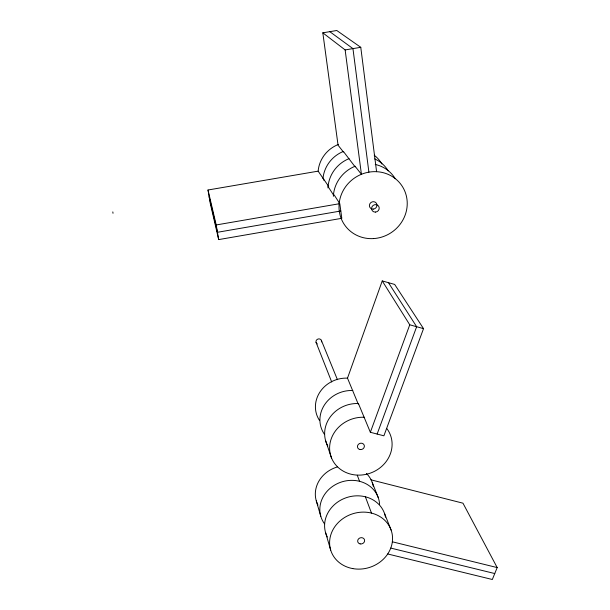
<?xml version="1.0" encoding="UTF-8"?>
<svg xmlns="http://www.w3.org/2000/svg" width="610" height="610" viewBox="0 0 610 610"><rect width="100%" height="100%" fill="white"/><g stroke="black" fill="none" stroke-linecap="round" stroke-linejoin="round"><path stroke-width="0.91" d="M113.01 213.294L112.82 211.914M358.428 403.546L358.238 404.079L347.502 378.154L382.241 280.928L394.678 284.435L423.531 328.63L383.888 435.814L370.354 432.284L358.428 403.546A30.79 27.938 -20.6 0 0 330.124 417.118A30.79 27.938 -20.6 0 0 327.806 446.001M370.354 432.284L409.76 324.802L382.241 280.928M377.132 434.053L416.653 326.716L388.463 282.682M370.949 479.826L462.975 503.189L497.18 567.574L492.331 579.5L387.716 553.979M208.002 190L210.229 203.221L218.677 239.593L341.813 218.311L339.8 203.656L216.214 224.953L208.002 190L318.138 171.151A31.087 29.753 -36.9 0 1 338.443 144.425M318.138 171.151L328.683 186.454L328.058 186.561L333.449 194.918L334.089 194.811L339.328 202.916M340.807 210.991L217.45 232.288L209.116 196.626M322.964 178.646A31.918 30.485 -36.4 0 1 343.369 151.425L343.445 152.027L338.062 145.195L322.82 32.826L336.773 30.5L360.769 47.313L376.583 171.692M322.82 32.826L345.138 49.928L360.769 47.313M390.766 548.077L494.748 573.545M392.352 541.802L497.18 567.574M409.76 324.802L423.531 328.63M329.796 31.667L352.954 48.617L368.897 172.15M343.369 151.425L355.142 166.873L355.058 166.24A33.718 32.048 -35.5 0 0 333.35 196.321M355.058 166.24L361.417 174.292L345.138 49.928M321.325 340.258L337.429 379.679M372.245 482.487L378.208 497.516M384.475 513.33L391.109 530.082M316.071 342.393L331.71 381.997M357.277 475.251L359.549 481.305M365.367 496.784L371.498 513.101M325.61 440.687L331.565 458.064M316.27 500.833L320.807 516.327M325.58 532.629L330.689 550.075M216.214 224.953L218.677 239.593M323.575 178.539L323.811 180.24M375.234 164.448A33.718 32.048 -35.5 0 1 395.265 178.745M374.738 158.913A32.795 31.247 -35.9 0 1 388.189 170.838M327.966 187.926A32.795 31.247 -35.9 0 1 349.05 158.63M374.212 155.207A31.918 30.485 -36.4 0 1 381.852 163.983M327.334 537.013A31.003 27.511 -18.4 0 1 346.327 497.676A31.003 27.511 -18.4 0 1 385.512 517.166M324.482 523.792A30.21 26.931 -18.4 0 1 340.647 482.274A30.21 26.931 -18.4 0 1 379.595 504.325M366.404 473.444A29.463 26.375 -18.4 0 1 373.244 486.162M317.955 505.034A29.463 26.375 -18.4 0 1 337.277 466.978M317.352 343.933A2.852 2.653 -20.9 0 1 316.216 340.601A2.852 2.653 -20.9 0 1 319.625 338.977A2.852 2.653 -20.9 0 1 321.569 341.92M319.487 420.412A29.272 26.764 -20.6 0 1 320.006 391.948A29.272 26.764 -20.6 0 1 347.502 378.154M324.528 434.419A30.012 27.336 -20.6 0 1 324.398 405.009A30.012 27.336 -20.6 0 1 352.824 390.53M386.946 428.685A31.606 28.563 -20.5 0 1 371.604 472.651A31.606 28.563 -20.5 0 1 329.827 451.545A31.606 28.563 -20.5 0 1 364.33 417.255M375.508 212.089A3.889 3.683 -34.9 0 0 378.65 206.218A3.889 3.683 -34.9 0 0 372.031 206.737A3.889 3.683 -34.9 0 0 375.508 212.089M373.602 238.579A34.701 32.894 -35 0 0 402.417 186.561A34.701 32.894 -35 0 0 343.331 190.297A34.701 32.894 -35 0 0 373.602 238.579M373.297 209.108A3.858 3.652 -35 0 0 376.416 203.29A3.858 3.652 -35 0 0 369.851 203.801A3.858 3.652 -35 0 0 373.297 209.108M352.809 568.604A31.834 28.113 -18.4 0 0 391.521 531.325A31.834 28.113 -18.4 0 0 338.908 521.931A31.834 28.113 -18.4 0 0 352.809 568.604M360.152 543.914A3.538 3.126 -18.4 0 0 364.544 539.85A3.538 3.126 -18.4 0 0 358.726 538.699A3.538 3.126 -18.4 0 0 360.152 543.914M360.174 449.57A3.515 3.172 -20.5 0 0 364.223 445.208A3.515 3.172 -20.5 0 0 358.344 444.385A3.515 3.172 -20.5 0 0 360.174 449.57"/></g></svg>
